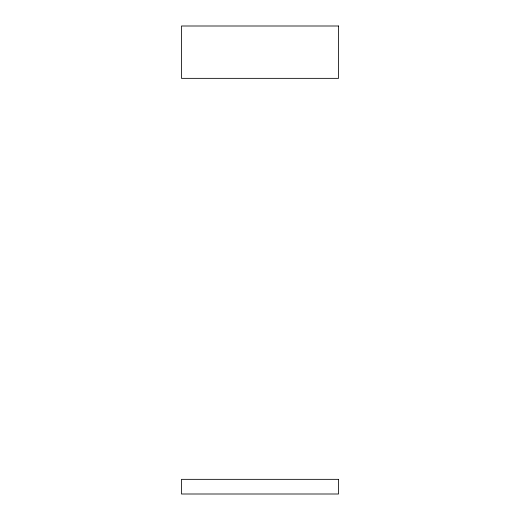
<?xml version="1.0" encoding="UTF-8"?>
<svg xmlns="http://www.w3.org/2000/svg" width="520" height="520" viewBox="0 0 520 520"><rect width="100%" height="100%" fill="white"/><g stroke="black" fill="none" stroke-linecap="round" stroke-linejoin="round"><path stroke-width="0.78" d="M338.526 26L181.474 26L181.474 78.351L338.526 78.351L338.526 26M338.526 479.343L181.474 479.343L181.474 494L338.526 494L338.526 479.343"/></g></svg>
